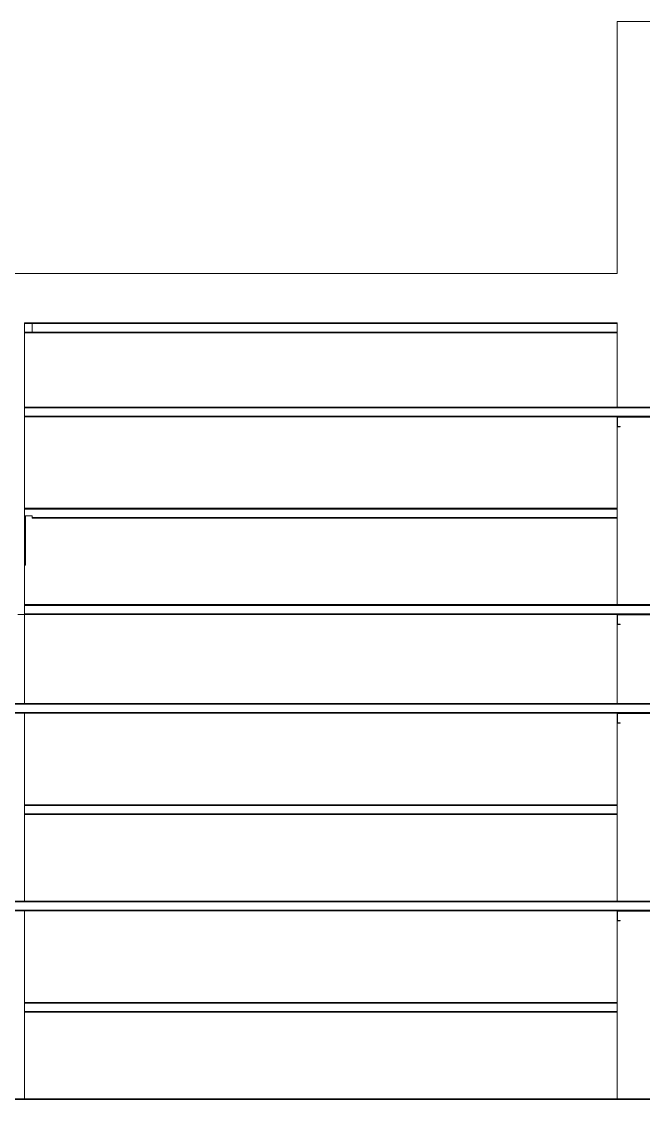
# Model space of a CAD drawing. Header units: millimetres. Extents: x 16 to 499, y 22 to 82.
# Drawn here: x 312.44 to 317.47, y 67.59 to 76.32 of the extents above; entities that cross this region are included whole.
import ezdxf

# ---------------------------------------------------------------- set-up
doc = ezdxf.new("R2010")
doc.units = ezdxf.units.MM
doc.layers.add('BARRAS_DE_ACERO', color=7, linetype='Continuous', lineweight=9)

msp = doc.modelspace()

# ---------------------------------------------------------------- linework, layer by layer
at = {"layer": 'BARRAS_DE_ACERO'}
for p, q in [((317.2616, 76.319), (323.561, 76.319)), ((317.2616, 76.319), (317.2616, 74.2795)), ((312.0616, 74.2795), (312.4616, 74.2795)), ((312.4616, 74.2795), (317.2616, 74.2795)), ((317.2616, 73.1984), (317.2616, 73.8795)), ((312.4616, 73.1984), (312.4616, 73.1979)), ((312.4616, 73.1979), (317.4112, 73.1979)), ((312.4616, 73.1966), (312.4616, 73.1947)), ((312.4616, 73.1947), (314.861, 73.1947)), ((312.4616, 73.1947), (312.4616, 73.1939)), ((312.4616, 73.1939), (312.4616, 73.1924)), ((312.4616, 73.1924), (314.861, 73.1924)), ((312.4616, 73.1244), (312.4616, 73.1924)), ((317.4088, 73.1966), (313.7188, 73.1966)), ((314.861, 73.1984), (317.2616, 73.1984)), ((314.861, 73.1947), (317.4113, 73.1947)), ((314.861, 73.1924), (322.361, 73.1924)), ((317.4088, 73.1984), (317.2616, 73.1984)), ((317.5616, 73.1984), (317.4088, 73.1984)), ((322.3608, 73.1966), (317.4088, 73.1966)), ((322.3606, 73.1979), (317.4112, 73.1979)), ((317.4113, 73.1947), (322.361, 73.1947)), ((312.4616, 73.1244), (314.861, 73.1244)), ((312.4616, 73.1229), (312.4616, 73.1244)), ((314.861, 73.1221), (312.4616, 73.1221)), ((312.4616, 73.1208), (312.4616, 73.1216)), ((312.4616, 73.1208), (312.4616, 73.1204)), ((312.4616, 73.1202), (312.4616, 73.1204)), ((312.4616, 73.1204), (312.4616, 73.1204)), ((312.4616, 73.1202), (314.861, 73.1202)), ((312.4616, 73.1189), (312.4616, 73.1202)), ((312.4616, 73.1184), (312.4616, 72.3784)), ((314.861, 73.1184), (312.4616, 73.1184)), ((314.861, 73.1221), (317.4116, 73.1221)), ((314.861, 73.1202), (322.3608, 73.1202)), ((314.861, 73.1189), (317.3769, 73.1189)), ((314.861, 73.1184), (317.2616, 73.1184)), ((317.2616, 73.0444), (317.2616, 73.1124)), ((317.2616, 72.3784), (317.2616, 73.0444)), ((317.2621, 73.0421), (317.2616, 73.0444)), ((317.2634, 73.1166), (317.2621, 73.1147)), ((317.2634, 73.0402), (317.2621, 73.0421)), ((317.2634, 73.1166), (317.2653, 73.1179)), ((317.2636, 73.1124), (317.2639, 73.1139)), ((317.2636, 73.1124), (317.2636, 73.0444)), ((317.2639, 73.0429), (317.2636, 73.0444)), ((317.2639, 73.1139), (317.2648, 73.1152)), ((317.2639, 73.0429), (317.2648, 73.0416)), ((317.2661, 73.1161), (317.2648, 73.1152)), ((317.2661, 73.1161), (317.2676, 73.1164)), ((317.5556, 73.1184), (317.2676, 73.1184)), ((317.5556, 73.1164), (317.2676, 73.1164)), ((322.3606, 73.1189), (317.3769, 73.1189)), ((317.4116, 73.1221), (322.361, 73.1221)), ((317.2634, 73.0402), (317.2653, 73.0389)), ((317.2648, 73.0416), (317.2661, 73.0407)), ((317.2676, 73.0384), (317.2653, 73.0389)), ((317.2856, 73.0384), (317.2676, 73.0384)), ((317.2856, 73.0404), (317.2856, 73.0384)), ((312.4616, 71.9184), (312.4616, 72.2993)), ((312.4621, 71.9184), (312.4621, 72.2989)), ((312.4634, 71.9184), (312.4634, 72.3184)), ((317.2616, 72.2984), (317.2616, 71.5984)), ((312.4616, 71.9184), (312.4621, 71.9184)), ((312.4616, 71.5984), (312.4616, 71.9184)), ((312.4634, 71.9184), (312.4621, 71.9184)), ((312.4653, 71.9184), (312.4634, 71.9184)), ((312.4676, 71.9184), (312.4653, 71.9184)), ((312.4616, 71.5979), (317.5556, 71.5979)), ((312.4616, 71.5966), (312.4616, 71.5979)), ((312.4616, 71.5966), (312.4616, 71.5947)), ((312.4616, 71.5966), (322.3608, 71.5966)), ((312.4616, 71.5947), (322.361, 71.5947)), ((312.4616, 71.5947), (312.4616, 71.5924)), ((314.861, 71.5924), (322.361, 71.5924)), ((317.5616, 71.5984), (317.2616, 71.5984)), ((312.4056, 71.5184), (312.4616, 71.5184)), ((314.861, 71.5221), (312.4616, 71.5221)), ((312.4616, 71.5216), (312.4616, 71.5221)), ((312.4616, 71.5216), (312.4616, 71.5202)), ((312.4616, 70.7984), (312.4616, 71.5184)), ((312.4616, 71.5184), (314.861, 71.5184)), ((322.361, 71.5244), (314.861, 71.5244)), ((322.361, 71.5221), (314.861, 71.5221)), ((322.3608, 71.5202), (314.861, 71.5202)), ((314.861, 71.5189), (322.3606, 71.5189)), ((314.861, 71.5184), (317.2616, 71.5184)), ((317.2616, 71.5184), (317.2676, 71.5184)), ((317.2621, 71.5147), (317.2616, 71.5124)), ((317.2634, 71.5166), (317.2621, 71.5147)), ((317.2653, 71.5179), (317.2634, 71.5166)), ((317.2639, 71.5139), (317.2636, 71.5124)), ((317.2636, 71.5124), (317.2636, 71.4444)), ((317.2639, 71.5139), (317.2648, 71.5152)), ((317.2648, 71.5152), (317.2661, 71.5161)), ((317.2676, 71.5184), (317.2653, 71.5179)), ((317.2661, 71.5161), (317.2676, 71.5164)), ((317.2676, 71.5184), (317.5556, 71.5184)), ((317.2676, 71.5164), (317.5556, 71.5164)), ((317.2621, 71.4421), (317.2634, 71.4402)), ((317.2634, 71.4402), (317.2653, 71.4389)), ((317.2639, 71.4429), (317.2636, 71.4444)), ((317.2639, 71.4429), (317.2648, 71.4416)), ((317.2676, 71.4384), (317.2653, 71.4389)), ((317.2676, 71.4384), (317.2856, 71.4384)), ((317.2856, 71.4384), (317.2856, 71.4404)), ((312.4616, 69.9784), (312.4616, 70.7184)), ((317.2616, 69.9784), (317.2616, 70.6444)), ((312.4616, 69.978), (312.4616, 69.9784)), ((312.4616, 69.9747), (312.4616, 69.9767)), ((317.2616, 69.9767), (312.4616, 69.9767)), ((312.4616, 69.9747), (312.4616, 69.9724)), ((312.4616, 69.9747), (315.2678, 69.9747)), ((312.4616, 69.9724), (312.4616, 69.9044)), ((317.2616, 69.9724), (312.4616, 69.9724)), ((312.4616, 69.9044), (317.2616, 69.9044)), ((312.4616, 69.9021), (312.4616, 69.9044)), ((312.4616, 69.9021), (317.2616, 69.9021)), ((312.4616, 69.9002), (312.4616, 69.9021)), ((317.2616, 69.9747), (317.2616, 69.9724)), ((317.2616, 69.9724), (317.2616, 69.9044)), ((317.2616, 69.9044), (317.2616, 69.9021)), ((317.2616, 69.9021), (317.2616, 69.9002)), ((317.2616, 69.9002), (312.4616, 69.9002)), ((312.4616, 69.8989), (312.4616, 69.9002)), ((317.2616, 69.8989), (312.4616, 69.8989)), ((312.4616, 69.8984), (312.4616, 69.8989)), ((312.4616, 69.8984), (312.4616, 69.1984)), ((317.2616, 69.8984), (312.4616, 69.8984)), ((317.2616, 69.8989), (317.2616, 69.9002)), ((317.2616, 69.8989), (317.2616, 69.8984)), ((312.4616, 69.1184), (312.4616, 68.3784)), ((317.2616, 68.3784), (317.2616, 69.0444)), ((312.4616, 68.378), (312.4616, 68.3784)), ((312.4616, 68.3784), (317.2616, 68.3784)), ((312.4616, 68.3767), (312.4616, 68.378)), ((316.0478, 68.378), (312.4616, 68.378)), ((312.4616, 68.3747), (312.4616, 68.3767)), ((317.2616, 68.3767), (312.4616, 68.3767)), ((312.4616, 68.3724), (312.4616, 68.3044)), ((317.2616, 68.3724), (312.4616, 68.3724)), ((315.2678, 68.3747), (317.2616, 68.3747)), ((317.2616, 68.378), (317.2616, 68.3767)), ((317.2616, 68.3747), (317.2616, 68.3767)), ((317.2616, 68.3724), (317.2616, 68.3747)), ((317.2616, 68.3044), (317.2616, 68.3724)), ((312.4616, 68.3044), (317.2616, 68.3044)), ((312.4616, 68.3002), (312.4616, 68.3021)), ((317.2616, 68.3002), (312.4616, 68.3002)), ((312.4616, 68.2989), (317.2616, 68.2989)), ((312.4616, 67.5984), (312.4616, 68.2984)), ((317.2616, 68.2984), (312.4616, 68.2984)), ((317.2616, 68.3021), (317.2616, 68.3044)), ((317.2616, 68.3021), (317.2616, 68.3002)), ((317.2616, 68.3002), (317.2616, 68.2989)), ((317.2616, 68.2984), (317.2616, 68.2989)), ((317.2616, 68.2984), (317.2616, 67.5984))]:
    msp.add_line(p, q, dxfattribs=at)
at = {"layer": 'BARRAS_DE_ACERO', "color": 2}
for p, q in [((312.4616, 73.8795), (317.2616, 73.8795)), ((317.201, 73.8791), (312.4616, 73.8791)), ((312.4616, 73.8778), (312.4616, 73.8791)), ((312.4616, 73.8778), (312.4616, 73.8758)), ((313.3764, 73.8778), (312.4616, 73.8778)), ((317.2616, 73.8791), (312.5222, 73.8791)), ((317.2616, 73.8795), (317.2616, 73.8791)), ((317.2616, 73.8791), (317.2616, 73.8778)), ((317.2616, 73.8758), (317.2616, 73.8735)), ((317.201, 73.8), (312.4616, 73.8)), ((312.4616, 73.8), (312.4616, 73.7995)), ((317.201, 73.7995), (312.4616, 73.7995)), ((317.2616, 73.8), (312.5222, 73.8)), ((317.2616, 73.7995), (312.5222, 73.7995)), ((317.2616, 73.8055), (317.2616, 73.8032)), ((317.2616, 73.8032), (317.2616, 73.8013)), ((317.2616, 73.8013), (317.2616, 73.8)), ((317.2616, 73.7995), (317.2616, 73.8)), ((312.4616, 72.3784), (312.4616, 72.378)), ((317.2616, 72.3784), (312.4616, 72.3784)), ((312.4616, 72.3767), (312.4616, 72.3747)), ((315.2678, 72.3747), (312.4616, 72.3747)), ((312.4616, 72.3724), (317.2616, 72.3724)), ((313.2616, 72.3767), (317.2616, 72.3767)), ((317.2616, 72.378), (316.2501, 72.378)), ((317.2616, 72.378), (317.2616, 72.3784)), ((317.2616, 72.3767), (317.2616, 72.378)), ((317.2616, 72.3747), (317.2616, 72.3767)), ((317.2616, 72.3724), (317.2616, 72.3044)), ((312.4616, 72.3044), (312.4616, 72.3184)), ((312.4616, 72.3044), (312.4625, 72.3044)), ((312.4621, 72.3021), (312.4616, 72.3021)), ((312.4619, 72.3002), (312.4616, 72.2993)), ((312.4616, 72.3002), (312.4619, 72.3002)), ((312.4616, 72.2993), (312.4616, 72.3002)), ((312.4619, 72.3002), (312.4621, 72.3018)), ((312.4622, 72.3021), (312.4621, 72.3021)), ((312.4621, 72.3018), (312.4622, 72.3021)), ((312.4621, 72.2989), (312.4621, 72.3018)), ((312.4625, 72.3044), (312.4622, 72.3021)), ((312.4625, 72.3184), (312.4625, 72.3044)), ((312.4634, 72.3184), (312.4625, 72.3184)), ((312.4676, 72.3184), (312.5216, 72.3184)), ((312.5216, 72.3044), (312.5216, 72.3184)), ((312.5216, 72.3044), (317.2616, 72.3044)), ((312.5216, 72.3021), (312.5216, 72.3044)), ((317.2616, 72.3021), (312.5216, 72.3021)), ((312.5216, 72.3002), (312.5216, 72.3021)), ((312.5216, 72.3002), (312.5216, 72.2989)), ((317.2616, 72.2984), (312.5216, 72.2984)), ((317.2616, 72.3021), (317.2616, 72.3044)), ((317.2616, 72.3002), (317.2616, 72.3021)), ((322.3608, 70.7966), (307.9616, 70.7966)), ((322.361, 70.7947), (307.9616, 70.7947)), ((312.0616, 70.7984), (312.4616, 70.7984)), ((312.4616, 70.7984), (317.2616, 70.7984)), ((317.2616, 70.7984), (317.5616, 70.7984)), ((322.361, 70.7244), (307.9616, 70.7244)), ((307.9616, 70.7221), (322.361, 70.7221)), ((307.9616, 70.7202), (322.3608, 70.7202)), ((314.861, 70.7189), (312.0616, 70.7189)), ((314.861, 70.7184), (312.4616, 70.7184)), ((322.3606, 70.7189), (314.861, 70.7189)), ((317.2616, 70.7184), (314.861, 70.7184)), ((317.2616, 70.7124), (317.2616, 70.7184)), ((317.2621, 70.7147), (317.2616, 70.7124)), ((317.2616, 70.7124), (317.2616, 70.6444)), ((317.2621, 70.7147), (317.2634, 70.7166)), ((317.2634, 70.7166), (317.2653, 70.7179)), ((317.2636, 70.7124), (317.2639, 70.7139)), ((317.2636, 70.6444), (317.2636, 70.7124)), ((317.2676, 70.7164), (317.2661, 70.7161)), ((317.2676, 70.7184), (317.5556, 70.7184)), ((317.5556, 70.7164), (317.2676, 70.7164)), ((317.2616, 70.6444), (317.2621, 70.6421)), ((317.2621, 70.6421), (317.2634, 70.6402)), ((317.2634, 70.6402), (317.2653, 70.6389)), ((317.2639, 70.6429), (317.2636, 70.6444)), ((317.2648, 70.6416), (317.2639, 70.6429)), ((317.2661, 70.6407), (317.2648, 70.6416)), ((317.2653, 70.6389), (317.2676, 70.6384)), ((317.2661, 70.6407), (317.2676, 70.6404)), ((317.2676, 70.6404), (317.2856, 70.6404)), ((317.2676, 70.6384), (317.2856, 70.6384)), ((317.2856, 70.6384), (317.2856, 70.6404)), ((322.361, 69.1947), (312.065, 69.1947)), ((317.5748, 69.1979), (312.0673, 69.1979)), ((314.861, 69.1189), (312.0673, 69.1189)), ((322.361, 69.1924), (312.0687, 69.1924)), ((322.3262, 69.1221), (312.0692, 69.1221)), ((322.3608, 69.1202), (312.0692, 69.1202)), ((312.0705, 69.1966), (322.3608, 69.1966)), ((312.4616, 69.1984), (312.071, 69.1984)), ((312.4616, 69.1984), (317.2616, 69.1984)), ((314.861, 69.1184), (312.4616, 69.1184)), ((314.861, 69.1189), (322.3606, 69.1189)), ((317.2616, 69.1184), (314.861, 69.1184)), ((317.2621, 69.1147), (317.2634, 69.1166)), ((317.2634, 69.1166), (317.2653, 69.1179)), ((317.2661, 69.1161), (317.2676, 69.1164)), ((317.5556, 69.1184), (317.2676, 69.1184)), ((317.5556, 69.1164), (317.2676, 69.1164)), ((317.2616, 69.1124), (317.2616, 69.0444)), ((317.2616, 69.0444), (317.2621, 69.0421)), ((317.2621, 69.0421), (317.2634, 69.0402)), ((317.2653, 69.0389), (317.2634, 69.0402)), ((317.2636, 69.1124), (317.2639, 69.1139)), ((317.2636, 69.1124), (317.2636, 69.0444)), ((317.2636, 69.0444), (317.2639, 69.0429)), ((317.2648, 69.0416), (317.2639, 69.0429)), ((317.2648, 69.0416), (317.2661, 69.0407)), ((317.2676, 69.0384), (317.2653, 69.0389)), ((317.2676, 69.0404), (317.2661, 69.0407)), ((317.2856, 69.0404), (317.2676, 69.0404)), ((317.2856, 69.0384), (317.2676, 69.0384)), ((317.2856, 69.0404), (317.2856, 69.0384)), ((312.0678, 67.5966), (322.3608, 67.5966)), ((317.5637, 67.5979), (312.0687, 67.5979)), ((312.0689, 67.5947), (322.361, 67.5947)), ((312.069, 67.5924), (322.361, 67.5924)), ((312.071, 67.5984), (312.4616, 67.5984))]:
    msp.add_line(p, q, dxfattribs=at)
at = {"layer": 'BARRAS_DE_ACERO'}
for points in [[(314.861, 73.1984), (312.4616, 73.1984), (312.4616, 73.8795)], [(312.4616, 73.1979), (312.4616, 73.1966), (313.7188, 73.1966)], [(312.4616, 73.1216), (312.4616, 73.1221), (312.4616, 73.1229)], [(314.861, 73.1189), (312.4616, 73.1189), (312.4616, 73.1184)], [(322.3261, 73.1244), (317.4116, 73.1244), (314.861, 73.1244)], [(317.2653, 73.1179), (317.2676, 73.1184), (317.2616, 73.1184)], [(317.2616, 73.1184), (317.2616, 73.1124), (317.2621, 73.1147)], [(317.2856, 73.0404), (317.2676, 73.0404), (317.2661, 73.0407)], [(312.4653, 71.9184), (312.4653, 72.3184), (312.4634, 72.3184)], [(312.4676, 71.9184), (312.4676, 72.3184), (312.4653, 72.3184)], [(317.2616, 71.5984), (312.4616, 71.5984), (312.4616, 71.5979)], [(314.861, 71.5924), (312.4616, 71.5924), (312.4616, 71.5244)], [(312.4616, 71.5221), (312.4616, 71.5244), (314.861, 71.5244)], [(314.861, 71.5202), (312.4616, 71.5202), (312.4616, 71.5189)], [(314.861, 71.5189), (312.4616, 71.5189), (312.4616, 71.5184)], [(317.2616, 71.5184), (317.2616, 71.5124), (317.2616, 71.4444)], [(317.2621, 71.4421), (317.2616, 71.4444), (317.2616, 70.7984)], [(317.2856, 71.4404), (317.2676, 71.4404), (317.2661, 71.4407), (317.2648, 71.4416)], [(312.4616, 69.9784), (317.2616, 69.9784), (317.2616, 69.978)], [(316.0478, 69.978), (312.4616, 69.978), (312.4616, 69.9767)], [(317.2616, 69.9767), (317.2616, 69.9747), (315.2678, 69.9747)], [(317.2616, 69.9767), (317.2616, 69.978), (316.0478, 69.978)], [(317.2616, 69.8984), (317.2616, 69.1984), (317.5616, 69.1984)], [(315.2678, 68.3747), (312.4616, 68.3747), (312.4616, 68.3724)], [(317.2616, 68.3784), (317.2616, 68.378), (316.0478, 68.378)], [(312.4616, 68.3044), (312.4616, 68.3021), (317.2616, 68.3021)], [(312.4616, 68.2984), (312.4616, 68.2989), (312.4616, 68.3002)]]:
    msp.add_lwpolyline(points, dxfattribs=at)
at = {"layer": 'BARRAS_DE_ACERO', "color": 2}
for points in [[(317.201, 73.8795), (312.4616, 73.8795), (312.4616, 73.8791)], [(317.201, 73.8758), (312.4616, 73.8758), (312.4616, 73.8751), (312.4616, 73.8735)], [(317.201, 73.8735), (312.4616, 73.8735), (312.4616, 73.8055)], [(317.2616, 73.8758), (312.5222, 73.8758), (312.5222, 73.8751), (312.5222, 73.8735)], [(317.2616, 73.8735), (312.5222, 73.8735), (312.5222, 73.8055)], [(317.201, 73.8778), (313.3764, 73.8778)], [(317.2616, 73.8758), (317.2616, 73.8778), (313.437, 73.8778)], [(317.201, 73.8055), (312.4616, 73.8055), (312.4616, 73.8032)], [(317.201, 73.8032), (312.4616, 73.8032), (312.4616, 73.8013)], [(317.201, 73.8013), (312.4616, 73.8013), (312.4616, 73.8)], [(317.2616, 73.8055), (312.5222, 73.8055), (312.5222, 73.8032)], [(317.2616, 73.8032), (312.5222, 73.8032), (312.5222, 73.8013)], [(317.2616, 73.8013), (312.5222, 73.8013), (312.5222, 73.8)], [(316.2501, 72.378), (312.4616, 72.378), (312.4616, 72.3767), (313.2616, 72.3767)], [(312.4616, 72.3184), (312.4616, 72.3724), (312.4616, 72.3747)], [(317.2616, 72.3724), (317.2616, 72.3747), (315.2678, 72.3747)], [(312.4616, 72.3002), (312.4616, 72.3021), (312.4616, 72.3044)], [(312.5216, 72.3002), (317.2616, 72.3002), (317.2616, 72.2989)], [(317.2616, 72.2984), (317.2616, 72.2989), (312.5216, 72.2989), (312.5216, 72.2984)], [(322.3606, 70.7979), (317.5748, 70.7979), (307.9616, 70.7979), (307.9616, 70.7966)], [(322.361, 70.7924), (307.9616, 70.7924), (307.9616, 70.7244)], [(312.4616, 70.7184), (312.4056, 70.7184), (312.4079, 70.7179)], [(317.2653, 70.7179), (317.2676, 70.7184), (317.2616, 70.7184)], [(317.2639, 70.7139), (317.2648, 70.7152), (317.2661, 70.7161)], [(322.361, 69.1221), (322.361, 69.1221), (322.361, 69.1244), (312.0705, 69.1244)], [(312.4616, 69.1184), (312.4056, 69.1184), (312.4079, 69.1179)], [(317.2653, 69.1179), (317.2676, 69.1184), (317.2616, 69.1184)], [(317.2616, 69.1184), (317.2616, 69.1124), (317.2621, 69.1147)], [(317.2639, 69.1139), (317.2648, 69.1152), (317.2661, 69.1161)], [(312.4616, 67.5984), (317.2616, 67.5984), (317.5616, 67.5984)]]:
    msp.add_lwpolyline(points, dxfattribs=at)

doc.saveas('drawing.dxf')
